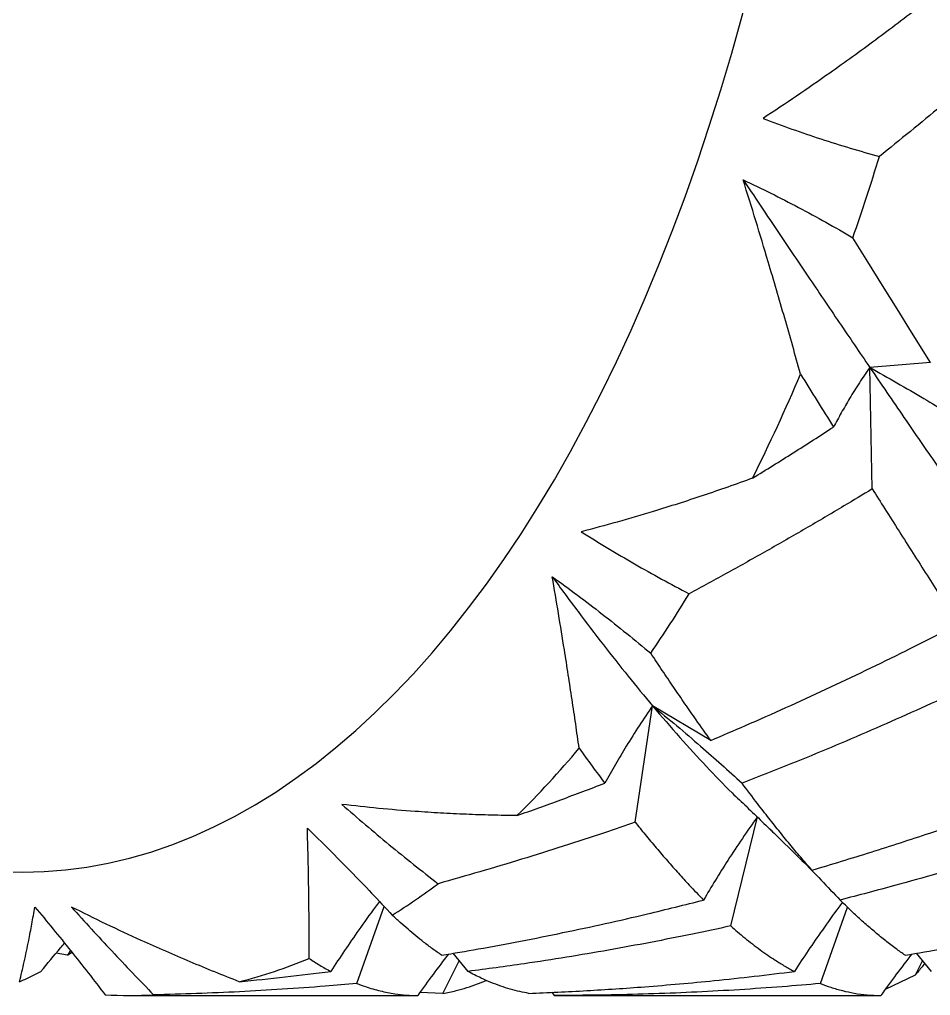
# Model space of a CAD drawing. Header units: inches. Extents: x 0.04 to 1.76, y 0.04 to 1.35.
# Drawn here: x 1.4794 to 1.5279, y 1.1328 to 1.1848 of the extents above; entities that cross this region are included whole.
import ezdxf

# ---------------------------------------------------------------- set-up
doc = ezdxf.new("R2010")
doc.units = ezdxf.units.IN
doc.header["$LTSCALE"] = 0.16341
doc.header["$MEASUREMENT"] = 0
doc.linetypes.add('SLD-Solid', pattern=[0])

msp = doc.modelspace()

# ---------------------------------------------------------------- linework, layer by layer
at = {"color": 7, "linetype": 'SLD-Solid', "lineweight": 25}
for p, q in [((1.5279426072, 1.1665351544), (1.5247099122, 1.1662677465)), ((1.5248436162, 1.1598023611), (1.5247099122, 1.1662677465)), ((1.5122189029, 1.1420586561), (1.513142094, 1.1482605522)), ((1.516243042, 1.14641417), (1.513142094, 1.1482605522)), ((1.5173040527, 1.1365386121), (1.5187250553, 1.1423520229)), ((1.5216317607, 1.1395100177), (1.5198360085, 1.1412657912)), ((1.4973975364, 1.1334748288), (1.4988588798, 1.1375682971)), ((1.5220788965, 1.1334748288), (1.5235281587, 1.1375344643)), ((1.4819856551, 1.1349810778), (1.4813817714, 1.1350840426)), ((1.4821568904, 1.1352255975), (1.4819856551, 1.1349810778)), ((1.4819856551, 1.1349810778), (1.4822194411, 1.1351470333)), ((1.5025134024, 1.1350843818), (1.5033144711, 1.1341177425)), ((1.5271870032, 1.1350834101), (1.527984378, 1.1341177425)), ((1.5019784124, 1.1329508842), (1.5028450568, 1.1346841728)), ((1.5271485553, 1.1339406591), (1.5275189372, 1.1346814229)), ((1.5255444791, 1.1331764113), (1.5271485553, 1.1339406591)), ((1.5019784124, 1.1329508842), (1.5007590588, 1.1330049102)), ((1.5077863235, 1.13300942), (1.5079115624, 1.1328391564)), ((1.4852889351, 1.1328391564), (1.5006381464, 1.1328391564)), ((1.5079115624, 1.1328391564), (1.5252971683, 1.1328391564))]:
    msp.add_line(p, q, dxfattribs=at)
at = {"color": 7, "linetype": 'SLD-Solid', "lineweight": 25, "flags": 128}
for points in [[(1.4807469332, 1.3137412438), (1.4796058138, 1.3137711259), (1.4784647036, 1.3137412438), (1.4773243633, 1.3136516343), (1.4761855905, 1.3135023614), (1.4750491642, 1.3132935169), (1.4739158636, 1.3130252473), (1.4727864587, 1.312697727), (1.4716617286, 1.3123112033), (1.4705424433, 1.3118659237), (1.4694293727, 1.3113621999), (1.4683232685, 1.3108003711), (1.4672249007, 1.3101808314), (1.4661350208, 1.3095039932), (1.4650543713, 1.3087703333), (1.4639836948, 1.3079803375), (1.4629237244, 1.307134574), (1.4618751845, 1.3062335928), (1.460838799, 1.3052780355), (1.4598152738, 1.3042685439), (1.4588053147, 1.30320581), (1.4578096092, 1.302090567), (1.4568288447, 1.3009235803), (1.4558636812, 1.2997056429), (1.454914797, 1.2984375934), (1.4539828338, 1.2971202981), (1.4530684332, 1.295754669), (1.4521722185, 1.2943416273), (1.4512948038, 1.2928821539), (1.4504367941, 1.2913772477), (1.4495987761, 1.2898279309), (1.4487813272, 1.288235276), (1.4479849975, 1.2866003691), (1.4472103368, 1.2849243285), (1.446457886, 1.2832083091), (1.4457281492, 1.2814534798), (1.4450216307, 1.2796610503), (1.444338807, 1.2778322491), (1.4436801639, 1.2759683226), (1.4430461415, 1.2740705543), (1.4424371705, 1.2721402411), (1.4418536726, 1.2701787075), (1.4412960511, 1.2681872964), (1.440764691, 1.2661673736), (1.4402599406, 1.2641203278), (1.4397821665, 1.2620475546), (1.4393316714, 1.2599504792), (1.4389087942, 1.2578305386), (1.4385137917, 1.2556891832), (1.4381469663, 1.2535278843), (1.4378085472, 1.25134812), (1.4374987728, 1.2491513842), (1.437217863, 1.246939185), (1.4369660011, 1.2447130346), (1.4367433613, 1.2424744628), (1.4365500994, 1.2402250015), (1.4363863347, 1.2379661929), (1.4362522045, 1.2356995854), (1.4361477822, 1.2334267323), (1.4360731412, 1.2311491907), (1.4360283364, 1.2288685219), (1.4360133954, 1.2265862891), (1.4360283364, 1.2243040563), (1.4360731412, 1.2220233875), (1.4361477822, 1.2197458459), (1.4362522045, 1.2174729927), (1.4363863347, 1.2152063853), (1.4365500994, 1.2129475767), (1.4367433613, 1.2106981153), (1.4369660011, 1.2084595436), (1.437217863, 1.2062333932), (1.4374987728, 1.204021194), (1.4378085472, 1.2018244582), (1.4381469663, 1.1996446939), (1.4385137917, 1.197483395), (1.4389087942, 1.1953420396), (1.4393316714, 1.1932220989), (1.4397821665, 1.1911250236), (1.4402599406, 1.1890522503), (1.440764691, 1.1870052045), (1.4412960511, 1.1849852818), (1.4418536726, 1.1829938707), (1.4424371705, 1.1810323371), (1.4430461415, 1.1791020239), (1.4436801639, 1.1772042556), (1.444338807, 1.1753403291), (1.4450216307, 1.1735115279), (1.4457281492, 1.1717190984), (1.446457886, 1.1699642691), (1.4472103368, 1.1682482497), (1.4479849975, 1.1665722091), (1.4487813272, 1.1649373022), (1.4495987761, 1.1633446472), (1.4504367941, 1.1617953305), (1.4512948038, 1.1602904243), (1.4521722185, 1.1588309508), (1.4530684332, 1.1574179091), (1.4539828338, 1.15605228), (1.454914797, 1.1547349847), (1.4558636812, 1.1534669353), (1.4568288447, 1.1522489978), (1.4578096092, 1.1510820112), (1.4588053147, 1.1499667682), (1.4598152738, 1.1489040343), (1.460838799, 1.1478945426), (1.4618751845, 1.1469389854), (1.4629237244, 1.1460380042), (1.4639836948, 1.1451922407), (1.4650543713, 1.1444022448), (1.4661350208, 1.1436685849), (1.4672249007, 1.1429917468), (1.4683232685, 1.1423722071), (1.4694293727, 1.1418103783), (1.4705424433, 1.1413066545), (1.4716617286, 1.1408613749), (1.4727864587, 1.1404748512), (1.4739158636, 1.1401473309), (1.4750491642, 1.1398790613), (1.4761855905, 1.1396702168), (1.4773243633, 1.1395209439), (1.4784647036, 1.1394313344), (1.4796058138, 1.1394014523), (1.4807469332, 1.1394313344), (1.4818872643, 1.1395209439), (1.4830260371, 1.1396702168), (1.4841624634, 1.1398790613), (1.485295764, 1.1401473309), (1.4864251689, 1.1404748512), (1.4875498989, 1.1408613749), (1.4886691934, 1.1413066545), (1.489782264, 1.1418103783), (1.4908883591, 1.1423722071), (1.4919867269, 1.1429917468), (1.493076616, 1.1436685849), (1.4941572654, 1.1444022448), (1.495227942, 1.1451922407), (1.4962879123, 1.1460380042), (1.4973364523, 1.1469389854), (1.4983728378, 1.1478945426), (1.4993963629, 1.1489040343), (1.500406322, 1.1499667682), (1.5014020276, 1.1510820112), (1.5023827921, 1.1522489978), (1.5033479464, 1.1534669353), (1.5042968306, 1.1547349847), (1.5052287938, 1.15605228), (1.5061431944, 1.1574179091), (1.5070394091, 1.1588309508), (1.5079168238, 1.1602904243), (1.5087748335, 1.1617953305), (1.5096128515, 1.1633446472), (1.5104303095, 1.1649373022), (1.5112266393, 1.1665722091), (1.5120012954, 1.1682482497), (1.5127537508, 1.1699642691), (1.5134834875, 1.1717190984), (1.5141900061, 1.1735115279), (1.5148728206, 1.1753403291), (1.5155314683, 1.1772042556), (1.5161654907, 1.1791020239), (1.5167744617, 1.1810323371), (1.517357955, 1.1829938707), (1.5179155765, 1.1849852818), (1.5184469412, 1.1870052045), (1.5189516916, 1.1890522503), (1.5194294702, 1.1911250236), (1.5198799562, 1.1932220989), (1.5203028426, 1.1953420396), (1.5206978359, 1.197483395), (1.5210646659, 1.1996446939), (1.5214030849, 1.2018244582), (1.5217128548, 1.204021194), (1.5219937692, 1.2062333932), (1.5222456311, 1.2084595436), (1.5224682755, 1.2106981153), (1.5226615373, 1.2129475767), (1.5228252929, 1.2152063853), (1.5229594277, 1.2174729927), (1.5230638499, 1.2197458459), (1.523138491, 1.2220233875), (1.5231832957, 1.2243040563), (1.5231982322, 1.2265862891), (1.5231832957, 1.2288685219), (1.523138491, 1.2311491907), (1.5230638499, 1.2334267323), (1.5229594277, 1.2356995854), (1.5228252929, 1.2379661929), (1.5226615373, 1.2402250015), (1.5224682755, 1.2424744628), (1.5222456311, 1.2447130346), (1.5219937692, 1.246939185), (1.5217128548, 1.2491513842), (1.5214030849, 1.25134812), (1.5210646659, 1.2535278843), (1.5206978359, 1.2556891832), (1.5203028426, 1.2578305386), (1.5198799562, 1.2599504792), (1.5194294702, 1.2620475546), (1.5189516916, 1.2641203278), (1.5184469412, 1.2661673736), (1.5179155765, 1.2681872964), (1.517357955, 1.2701787075), (1.5167744617, 1.2721402411), (1.5161654907, 1.2740705543), (1.5155314683, 1.2759683226), (1.5148728206, 1.2778322491), (1.5141900061, 1.2796610503), (1.5134834875, 1.2814534798), (1.5127537508, 1.2832083091), (1.5120012954, 1.2849243285), (1.5112266393, 1.2866003691), (1.5104303095, 1.288235276), (1.5096128515, 1.2898279309), (1.5087748335, 1.2913772477), (1.5079168238, 1.2928821539), (1.5070394091, 1.2943416273), (1.5061431944, 1.295754669), (1.5052287938, 1.2971202981), (1.5042968306, 1.2984375934), (1.5033479464, 1.2997056429), (1.5023827921, 1.3009235803), (1.5014020276, 1.302090567), (1.500406322, 1.30320581), (1.4993963629, 1.3042685439), (1.4983728378, 1.3052780355), (1.4973364523, 1.3062335928), (1.4962879123, 1.307134574), (1.495227942, 1.3079803375), (1.4941572654, 1.3087703333), (1.493076616, 1.3095039932), (1.4919867269, 1.3101808314), (1.4908883591, 1.3108003711), (1.489782264, 1.3113621999), (1.4886691934, 1.3118659237), (1.4875498989, 1.3123112033), (1.4864251689, 1.312697727), (1.485295764, 1.3130252473), (1.4841624634, 1.3132935169), (1.4830260371, 1.3135023614), (1.4818872643, 1.3136516343), (1.4807469332, 1.3137412438)], [(1.5279426072, 1.1665351544), (1.5269369929, 1.1681501889), (1.5261704169, 1.1693811653), (1.5253937534, 1.1706282194), (1.5246066312, 1.1718919424), (1.5238096231, 1.1731714039)]]:
    msp.add_lwpolyline(points, dxfattribs=at)
at = {"color": 7, "linetype": 'SLD-Solid', "lineweight": 25}
for centre, radius, start, end in [((1.4028296438, 1.2150814572), 0.1280336204019362, 340.8928199202, 342.9261954824), ((1.4293285696, 1.2047624257), 0.0995835288803386, 333.5294351937, 337.0389485248), ((1.4527246894, 1.1920418288), 0.0729350390101398, 325.8038155099, 328.7627985845), ((1.4701541811, 1.1787833709), 0.0510132534408479, 314.5233097741, 320.0058092001), ((1.4804836584, 1.1671092345), 0.0353990902504509, 302.0779117259, 306.8693983402), ((1.484669826, 1.1591458611), 0.0263792627526752, 284.2003068358, 292.7116719604), ((1.4852889305, 1.1562933832), 0.0234542238419796, 266.8476967935, 273.1523032065)]:
    msp.add_arc(centre, radius, start, end, dxfattribs=at)
for points, knots in [([(1.527423658255871, 1.18551093126108), (1.527023320045076, 1.185203560594203), (1.526224122455333, 1.184589954674252), (1.525015054722059, 1.183687740705092), (1.523801497532477, 1.182801168415422), (1.522403336836854, 1.181804247279149), (1.520818435180933, 1.180703597153559), (1.519626675262604, 1.179912485805859), (1.519032405283215, 1.179517998865107)], [0, 0, 0, 0, 0.1468061497643206, 0.2930700040301599, 0.4387847645658169, 0.583943267689953, 0.7925336958121525, 1, 1, 1, 1]), ([(1.53390360887387, 1.184783142354283), (1.533191970143575, 1.184163226400939), (1.531946030216888, 1.183077875077886), (1.530147224534341, 1.181548289032749), (1.528516867760792, 1.180182554079852), (1.526875626810883, 1.178828464463682), (1.52577222232615, 1.177936416474327), (1.525220483203741, 1.177490362663958)], [0, 0, 0, 0, 0.2496718811720936, 0.4371265251321341, 0.6246394831664839, 0.8123071955839506, 1, 1, 1, 1]), ([(1.519032405283215, 1.179517998865107), (1.519541876421944, 1.1793276369743), (1.520559986590805, 1.178947224106797), (1.522103709764366, 1.178424653196962), (1.523655745261523, 1.177934120136888), (1.524699214707856, 1.177638193674002), (1.525220483203741, 1.177490362663958)], [0, 0, 0, 0, 0.2504616675648134, 0.5005142613061898, 0.7504803033378595, 1, 1, 1, 1]), ([(1.517966733534955, 1.176255733453976), (1.518461508620076, 1.176018859033606), (1.519452248870333, 1.175544540440018), (1.520918752692548, 1.174787529876949), (1.522374194525971, 1.17400036301123), (1.523330838721379, 1.173447901561413), (1.523809623088615, 1.173171403876126)], [0, 0, 0, 0, 0.2489870197991633, 0.4985729268208343, 0.7490441638598483, 1, 1, 1, 1]), ([(1.521022120582742, 1.16591436351271), (1.520883621544403, 1.166410219096948), (1.52060595499661, 1.167404323532119), (1.520179460093829, 1.168896471270905), (1.519744477182247, 1.17039373440306), (1.519233941736315, 1.172119521299788), (1.518644311749381, 1.174075281882743), (1.518193072130421, 1.17552737422458), (1.517966733534955, 1.176255733453976)], [0, 0, 0, 0, 0.1432249859609117, 0.2871412530115218, 0.4317317563526465, 0.576978978939406, 0.7878156532880061, 1, 1, 1, 1]), ([(1.517966733534955, 1.176255733453976), (1.518546996812297, 1.175389425089413), (1.519694022105093, 1.173676965169384), (1.5213999650913, 1.171144781694001), (1.523066526561965, 1.168681142392196), (1.524167421266841, 1.167064422238499), (1.524709912224472, 1.166267746534168)], [0, 0, 0, 0, 0.2595642643259147, 0.513089123356992, 0.7600635677677438, 1, 1, 1, 1]), ([(1.524709912224472, 1.166267746534168), (1.524523574846809, 1.165995157253778), (1.524151488901315, 1.165450840051307), (1.523649729134114, 1.164644475900647), (1.523190250148666, 1.163859764304956), (1.522916070306859, 1.163348535497603), (1.522779067360204, 1.163093083263912)], [0, 0, 0, 0, 0.2663987541231308, 0.5319557114594741, 0.7661263268935244, 1, 1, 1, 1]), ([(1.524709912224472, 1.166267746534168), (1.525192475863176, 1.165995055169219), (1.526156611401111, 1.165450232860305), (1.527532738282329, 1.164644250893964), (1.528842774158523, 1.16385990985396), (1.52967141020749, 1.163348530438184), (1.530085335231998, 1.163093083263912)], [0, 0, 0, 0, 0.2663336770145667, 0.5321199990296253, 0.7662819025189797, 1, 1, 1, 1]), ([(1.524709912224472, 1.166267746534168), (1.525316147807766, 1.165380160036611), (1.52650450111017, 1.163640297886306), (1.528261253102748, 1.161093490627135), (1.529946002825335, 1.158652339220992), (1.531067776306228, 1.157076980940484), (1.531617048169805, 1.156305613107961)], [0, 0, 0, 0, 0.2659969999573529, 0.5214118439090478, 0.7656612383337903, 1, 1, 1, 1]), ([(1.521022120582742, 1.16591436351271), (1.521316930760416, 1.165439818308228), (1.521901562407354, 1.164498758041475), (1.522488234415579, 1.163558968423211), (1.522779067360204, 1.163093083263912)], [0, 0, 0, 0, 0.5042665398243511, 1, 1, 1, 1]), ([(1.518472107233291, 1.160374263696364), (1.519193325160191, 1.160821068105141), (1.520636632281469, 1.161715216684862), (1.522064634991022, 1.162633609605057), (1.522779067360204, 1.163093083263912)], [0, 0, 0, 0, 0.4996981697568021, 1, 1, 1, 1]), ([(1.518472107233291, 1.160374263696364), (1.518032799738902, 1.160215242586571), (1.517155522358149, 1.159897684556112), (1.515833411576291, 1.159445198253387), (1.514509597616083, 1.159011171265468), (1.512988372627232, 1.158537095506235), (1.511268727631626, 1.15803087028741), (1.509983816962776, 1.157689510126823), (1.50934262037743, 1.157519164456382)], [0, 0, 0, 0, 0.1464684621558772, 0.2924909556159822, 0.4380715252382871, 0.5832149052787672, 0.7920157517270495, 1, 1, 1, 1]), ([(1.524843616172141, 1.159802361135574), (1.524341684581177, 1.159498941917852), (1.523162602258467, 1.158786182963389), (1.521293747673329, 1.157686497598561), (1.519236717285275, 1.156505491471364), (1.517168992788327, 1.155347193005267), (1.515780209443536, 1.154594943826849), (1.515086170368285, 1.15421901022561)], [0, 0, 0, 0, 0.1564973164894697, 0.3676262318332709, 0.5785689077222873, 0.7893914506797978, 1, 1, 1, 1]), ([(1.524843616172141, 1.159802361135574), (1.525065389135379, 1.159450693274242), (1.525540291082708, 1.158697635959583), (1.526265673659047, 1.157552029985842), (1.527014920787827, 1.156372715769537), (1.527751942008781, 1.155217206084009), (1.528554228899696, 1.15396383186913), (1.529112630908423, 1.153096963128542), (1.529428484168481, 1.152606629437978)], [0, 0, 0, 0, 0.1461819991408727, 0.3130323689724782, 0.4767573189326101, 0.6374422166630136, 0.7949236284313826, 1, 1, 1, 1]), ([(1.50934262037743, 1.157519164456382), (1.509812042101918, 1.157228025772874), (1.510750642307383, 1.15664589926721), (1.512180651519575, 1.15580891991796), (1.51362386532928, 1.154996135837649), (1.514598913790996, 1.154477957268632), (1.515086170368285, 1.15421901022561)], [0, 0, 0, 0, 0.2500957982852032, 0.5000620026953707, 0.7501682357461978, 1, 1, 1, 1]), ([(1.507805059352788, 1.15512570200826), (1.508252724040225, 1.154800528990566), (1.509148165233924, 1.154150101732634), (1.510467478272666, 1.153141055728438), (1.511770995414634, 1.152110759825492), (1.512624110729622, 1.151403716015287), (1.513050573252691, 1.151050272955571)], [0, 0, 0, 0, 0.2498232309118337, 0.4997088633054665, 0.7499102211909564, 1, 1, 1, 1]), ([(1.509235924874679, 1.145996645967573), (1.50917464714233, 1.146427508839295), (1.509051507467811, 1.147293342344418), (1.508858362059701, 1.148597116769767), (1.508657990733084, 1.149912250099366), (1.508418382364189, 1.151437689700891), (1.508136439134256, 1.153177295160325), (1.507915989814762, 1.15447346646511), (1.507805059352788, 1.15512570200826)], [0, 0, 0, 0, 0.1412849477973928, 0.2839168784342912, 0.4278815294997786, 0.573162632995319, 0.7852147313574321, 1, 1, 1, 1]), ([(1.507805059352788, 1.15512570200826), (1.508259640858046, 1.154505080171169), (1.50915178081312, 1.153287077389586), (1.510500516588688, 1.151523496441451), (1.511819900486831, 1.149851294742141), (1.512708033065175, 1.148782774683855), (1.513142093978396, 1.148260552209864)], [0, 0, 0, 0, 0.2653477545353152, 0.5207588321833294, 0.7657783713511783, 1, 1, 1, 1]), ([(1.516243042022439, 1.146414170035466), (1.516861831553756, 1.146678090843721), (1.518199920751329, 1.147248801181676), (1.5202451425818, 1.148156827941716), (1.522381218404881, 1.149135204548776), (1.524507384915599, 1.150142930239578), (1.526861303940886, 1.151291948591737), (1.528494436696874, 1.152128293594159), (1.529428484168481, 1.152606629437978)], [0, 0, 0, 0, 0.1385065868419721, 0.2995108324657847, 0.4607133366405534, 0.622233203049326, 0.7839415563398641, 1, 1, 1, 1]), ([(1.516243042022439, 1.146414170035466), (1.515982630510414, 1.1467802938752), (1.515521826330269, 1.14742815845879), (1.514866075660891, 1.148370546051462), (1.51426621316392, 1.149243671579225), (1.513659152255619, 1.150138601073422), (1.513254775204944, 1.150744371540547), (1.513050573252691, 1.151050272955571)], [0, 0, 0, 0, 0.2394392446013529, 0.4236932689527265, 0.6118450222215961, 0.803989855242628, 1, 1, 1, 1]), ([(1.531216848371689, 1.149884395431017), (1.530576979386749, 1.149581220475034), (1.529236663142481, 1.14894616810037), (1.527183719942466, 1.148007937922684), (1.525060613779622, 1.147065884944446), (1.522927202924776, 1.146153385776385), (1.520546702527116, 1.145168651020317), (1.51886780167, 1.144512812005707), (1.517908683481783, 1.144138145970612)], [0, 0, 0, 0, 0.1464999523129437, 0.3068694849900136, 0.4670076410223208, 0.6270726424550515, 0.7869550128652553, 1, 1, 1, 1]), ([(1.513142093978396, 1.148260552209864), (1.512903230075235, 1.147906189218477), (1.512425063350613, 1.147196812084991), (1.511769325655594, 1.146150580203229), (1.511159532198992, 1.145131786811783), (1.510788263673092, 1.144469613798704), (1.510602415609989, 1.144138145970612)], [0, 0, 0, 0, 0.2646708352403087, 0.5298280096511102, 0.7646432497355418, 1, 1, 1, 1]), ([(1.513142093978396, 1.148260552209864), (1.513572594680054, 1.14790625548789), (1.514433815342532, 1.147197481596379), (1.515654980049374, 1.146151172030869), (1.516814616451689, 1.145132614957679), (1.517543937263803, 1.144469687633009), (1.517908683481783, 1.144138145970612)], [0, 0, 0, 0, 0.2653757004854895, 0.5308865599940417, 0.7653880840863052, 1, 1, 1, 1]), ([(1.513142093978396, 1.148260552209864), (1.513624551452123, 1.147694788389638), (1.51456068922033, 1.146597006908698), (1.515978751416249, 1.145052843676157), (1.517156963208564, 1.143815971592917), (1.517895805857809, 1.143129806688698), (1.518155462663294, 1.142888662803396)], [0, 0, 0, 0, 0.3033605289632252, 0.5886264883662514, 0.855428037348023, 1, 1, 1, 1]), ([(1.509235924874679, 1.145996645967573), (1.509464117802147, 1.145680716891346), (1.509914365597922, 1.145057356773348), (1.510375159549614, 1.14444175213589), (1.510602415609989, 1.144138145970612)], [0, 0, 0, 0, 0.5068163122801973, 1, 1, 1, 1]), ([(1.505924642779617, 1.142412694532278), (1.506706544223063, 1.14269204080829), (1.508271694822637, 1.14325121485133), (1.509825062825212, 1.143842332598534), (1.510602415609989, 1.144138145970612)], [0, 0, 0, 0, 0.4995694622985522, 1, 1, 1, 1]), ([(1.521631760719547, 1.139510017714372), (1.521454996336592, 1.139710368822625), (1.521079032660605, 1.140136499572994), (1.520514116971597, 1.140809027119516), (1.519926665958221, 1.141530809312452), (1.519330706008525, 1.142281595774538), (1.518653638373918, 1.143151413407169), (1.51818203526319, 1.143776076928799), (1.517908683481783, 1.144138145970612)], [0, 0, 0, 0, 0.1349046092100274, 0.2869312920306524, 0.4434428272103944, 0.6047980548860887, 0.7709320544017739, 1, 1, 1, 1]), ([(1.521631760719547, 1.139510017714372), (1.522682057341007, 1.139825200117473), (1.524785154444094, 1.140456316304428), (1.52742124469959, 1.141316164174002), (1.529554574256037, 1.142042117707257), (1.531330506709647, 1.142666569829719), (1.53324341324706, 1.143360698101332), (1.534605608579996, 1.143878876290535), (1.535287180972528, 1.144138145970612)], [0, 0, 0, 0, 0.2280940187259014, 0.4567318033904941, 0.57671974617086, 0.6968407226090787, 0.8483147100760012, 1, 1, 1, 1]), ([(1.505924642779617, 1.142412694532278), (1.505472360734723, 1.14241930306217), (1.504567945506339, 1.142432517946861), (1.503212108813374, 1.142478840338238), (1.501857442530952, 1.142544467667836), (1.500304097449832, 1.142644893909866), (1.498552495994917, 1.142788630002015), (1.497255145254421, 1.142932746311264), (1.496606348882034, 1.143004817907421)], [0, 0, 0, 0, 0.1452633208469515, 0.2904788305937666, 0.435656741044707, 0.5808095862158651, 0.7903656957879128, 1, 1, 1, 1]), ([(1.496606348882034, 1.143004817907421), (1.497021724737997, 1.142644235253878), (1.497853676328397, 1.1419220283471), (1.499124912841093, 1.140861656527833), (1.500413095083558, 1.139814590344483), (1.501286012725775, 1.139131587217791), (1.501722865719204, 1.138789777239406)], [0, 0, 0, 0, 0.2488851629807136, 0.4984892698901048, 0.7490181741212173, 1, 1, 1, 1]), ([(1.518156548867511, 1.142871494360384), (1.518432868143668, 1.142611655340545), (1.518834354948566, 1.142234114043701), (1.519293059173772, 1.141793108562641), (1.519577154373344, 1.141518336406878), (1.519737072958286, 1.141362315437697), (1.519836008494414, 1.141265791207955)], [0, 0, 0, 0, 0.4897113391438947, 0.7115415312664931, 0.8215417347212483, 0.9999999999999999, 0.9999999999999999, 0.9999999999999999, 0.9999999999999999]), ([(1.518725055321448, 1.142352022922939), (1.518456698154861, 1.141969921024744), (1.517919225555946, 1.14120463756731), (1.517179596311471, 1.140078445582975), (1.516490331510749, 1.13898370363639), (1.516068962142395, 1.138274005133591), (1.515857966586826, 1.137918632291779)], [0, 0, 0, 0, 0.2652159076761154, 0.5311812052007671, 0.7652447247030826, 1, 1, 1, 1]), ([(1.494763523224394, 1.141739532072959), (1.495152134295653, 1.141361541294333), (1.49592777088663, 1.140607101957326), (1.497067180074397, 1.139455095676488), (1.498187457755513, 1.138293525677173), (1.498918495921906, 1.137506961530417), (1.499283122721822, 1.137114639513667)], [0, 0, 0, 0, 0.2514643381617371, 0.5019026899373416, 0.7515593076191387, 1, 1, 1, 1]), ([(1.494854700214588, 1.134812060734769), (1.494855961930243, 1.135131266873685), (1.494858507112391, 1.135775181976624), (1.494855420193813, 1.136749289442768), (1.494847406413266, 1.137739796567223), (1.494831651946415, 1.138899688000182), (1.494805903087344, 1.140234827923169), (1.494777756762124, 1.141234167925979), (1.494763523224394, 1.141739532072959)], [0, 0, 0, 0, 0.1382165605437543, 0.2788158495708812, 0.4217862056641124, 0.5671171775577586, 0.781092063071155, 1, 1, 1, 1]), ([(1.512218902891197, 1.142058656121777), (1.511676144639768, 1.141872516109802), (1.510401311825736, 1.141435309683837), (1.508385644848935, 1.140775568009358), (1.506172163435355, 1.140082037981351), (1.503952253126225, 1.139416926793068), (1.502465718544995, 1.138998749361822), (1.501722865719204, 1.138789777239406)], [0, 0, 0, 0, 0.1565578387910368, 0.367723695879328, 0.5786608619502264, 0.7894479057075543, 1, 1, 1, 1]), ([(1.512218902891197, 1.142058656121777), (1.512392995575917, 1.141843452610404), (1.512763779728004, 1.141385110253174), (1.513336189782533, 1.140699696355484), (1.513929199374257, 1.140008759618615), (1.514514804311081, 1.139348174566971), (1.51515215951738, 1.138650230786616), (1.515604006985706, 1.138181872021121), (1.515857966586826, 1.137918632291779)], [0, 0, 0, 0, 0.1505954205427273, 0.320739469346789, 0.485819143113448, 0.6459527050715594, 0.8010087117876661, 1, 1, 1, 1]), ([(1.536900258397462, 1.142058656121777), (1.536248616560095, 1.14183529742743), (1.534866406296717, 1.14136152692646), (1.532743209042344, 1.140671178680643), (1.53053316930108, 1.139982761947866), (1.52831581752754, 1.139325832658814), (1.525851019218098, 1.138628410156751), (1.524118606722083, 1.138176279873618), (1.523131387093147, 1.137918632291779)], [0, 0, 0, 0, 0.1436914778558726, 0.3047868078188036, 0.4656936061506344, 0.6265318826435416, 0.7871782516669964, 1, 1, 1, 1]), ([(1.521038234903518, 1.140090325754202), (1.521057882076445, 1.140070808463889), (1.521424119105675, 1.139706992537317), (1.522123435175186, 1.138984421864784), (1.522795249065358, 1.13827405837781), (1.523131387093147, 1.137918632291779)], [0, 0, 0, 0, 0.027543895437116, 0.5134374536135227, 1, 1, 1, 1]), ([(1.498602242254486, 1.137842744657134), (1.498527328945989, 1.137743480034905), (1.49815092037146, 1.137244716120937), (1.497531870672994, 1.13637365561524), (1.496740739731602, 1.13523194250836), (1.496252619725393, 1.134489503959047), (1.49600820326073, 1.134117742500506)], [0, 0, 0, 0, 0.0821749624477049, 0.4128953999939353, 0.706018952521945, 0.9999999999999999, 0.9999999999999999, 0.9999999999999999, 0.9999999999999999]), ([(1.501910756132896, 1.134981077777313), (1.502560659375908, 1.135090782337164), (1.503965654155448, 1.135327947385254), (1.506120068800865, 1.135728254065278), (1.5083753238296, 1.13617797888594), (1.510625966115993, 1.136661347070823), (1.513123187662414, 1.137231607910306), (1.51486305384483, 1.137668692779269), (1.515857966586826, 1.137918632291779)], [0, 0, 0, 0, 0.1386811881014088, 0.2998082366844587, 0.4610545125330215, 0.6225455160627977, 0.784159104080559, 1, 1, 1, 1]), ([(1.523253294038064, 1.137800598100292), (1.523188863040794, 1.13771501464731), (1.522823380558929, 1.137229545631964), (1.522215241636041, 1.136372289336025), (1.521424858457846, 1.135230957555414), (1.520937162885743, 1.134489170161037), (1.520692964040129, 1.134117742500506)], [0, 0, 0, 0, 0.0716373296682621, 0.406360139540084, 0.7027527479703068, 0.9999999999999999, 0.9999999999999999, 0.9999999999999999, 0.9999999999999999]), ([(1.526592116222302, 1.134981077777313), (1.526429870751433, 1.135095239545151), (1.526079645519046, 1.135341670656334), (1.525550924130936, 1.135746664986422), (1.524997332565629, 1.136196519420424), (1.524439504850799, 1.136678793048178), (1.523811264372231, 1.137250514911175), (1.523380768353704, 1.137673564601328), (1.523131387093147, 1.137918632291779)], [0, 0, 0, 0, 0.1309265691819578, 0.2826198344511829, 0.4394558723257495, 0.6016743929849744, 0.7692546789872684, 1, 1, 1, 1]), ([(1.526592116222302, 1.134981077777313), (1.52727613399709, 1.135096837757952), (1.528750234930175, 1.135346307730465), (1.531007984000387, 1.135769099363837), (1.53336677755093, 1.136244775973867), (1.535720403401172, 1.136757885935931), (1.538105446175548, 1.13731172011703), (1.539701037867715, 1.137713282235062), (1.540516988451128, 1.137918632291779)], [0, 0, 0, 0, 0.1461955631311329, 0.3150605495467946, 0.4840360768915983, 0.6532708345084659, 0.8226903121532312, 1, 1, 1, 1]), ([(1.479436879247364, 1.133572642143328), (1.479479296553337, 1.133745552103655), (1.479565615120049, 1.134097421219425), (1.479688601046048, 1.134636400906067), (1.479809801566835, 1.135194966363628), (1.479946827370309, 1.135863554240452), (1.480098241229003, 1.136649491291007), (1.48020223128319, 1.13724404682027), (1.480255363914639, 1.137547828754601)], [0, 0, 0, 0, 0.1315692250610671, 0.2677413539213777, 0.4085337867845534, 0.5539536135863936, 0.7720972602276053, 1, 1, 1, 1]), ([(1.480255363914639, 1.137547828754601), (1.480579451561051, 1.137158206682755), (1.481224243989461, 1.136383029459407), (1.482170410609307, 1.135212595791278), (1.483096008257783, 1.134045783960765), (1.483699262707011, 1.133263544548047), (1.483999175278453, 1.132874648230662)], [0, 0, 0, 0, 0.2538875519619934, 0.5051249962313202, 0.7539691002487915, 0.9999999999999999, 0.9999999999999999, 0.9999999999999999, 0.9999999999999999]), ([(1.491140990915295, 1.133572642143328), (1.490703325393944, 1.133744357556725), (1.48982696153833, 1.134088193601404), (1.488520277510013, 1.134628126680828), (1.487217623926677, 1.135186356169475), (1.48572734721615, 1.135851032561439), (1.484051487989007, 1.136630202062997), (1.482820497917247, 1.137241543940137), (1.482203766788832, 1.137547828754601)], [0, 0, 0, 0, 0.1441385124557208, 0.2886171662052485, 0.4334453798829883, 0.5786289540537617, 0.7888913593943307, 1, 1, 1, 1]), ([(1.482203766788832, 1.137547828754601), (1.482556873624475, 1.137156631934662), (1.483266015376714, 1.136370994358838), (1.484350695587639, 1.135202393410767), (1.485454362217709, 1.134034318410679), (1.486203087246214, 1.13326205483314), (1.486578685717926, 1.132874648230662)], [0, 0, 0, 0, 0.2469517198969085, 0.4959512467300239, 0.7471435651416491, 1, 1, 1, 1]), ([(1.501910756132896, 1.134981077777313), (1.501751441738725, 1.135092580422752), (1.501428214177769, 1.135318804351312), (1.500972947417092, 1.135664587261083), (1.500536399853788, 1.13601302959995), (1.500119303921779, 1.136362915174183), (1.499699518557099, 1.13673019048635), (1.499423023036025, 1.136985472660495), (1.499283122721823, 1.137114639513667)], [0, 0, 0, 0, 0.17218411397963, 0.3493384981716416, 0.5061324274697102, 0.6667688989513049, 0.8313927995740823, 1, 1, 1, 1]), ([(1.517304052717164, 1.136538612126739), (1.516626748080981, 1.136393417127719), (1.515207840067531, 1.136089243294236), (1.513040780003581, 1.13566155156557), (1.5108044605819, 1.135249903461436), (1.50856330302979, 1.13487173046543), (1.506067847219806, 1.134484204117594), (1.504315758711992, 1.134251009244281), (1.503314471132525, 1.134117742500506)], [0, 0, 0, 0, 0.1463213987789895, 0.3065335658071013, 0.466575452241564, 0.6266398967854253, 0.7866313075225507, 1, 1, 1, 1]), ([(1.517304052717164, 1.136538612126739), (1.517551202686405, 1.13632488318539), (1.517929920485068, 1.135997377766606), (1.518456559944536, 1.135582216535244), (1.518864356890631, 1.135276204972753), (1.519270806209936, 1.134988157488483), (1.519709636694482, 1.134695763894032), (1.520180555939739, 1.134402171398793), (1.52052379759809, 1.134211643874625), (1.520692964040129, 1.134117742500506)], [0, 0, 0, 0, 0.2348236780793154, 0.3598297289267454, 0.481937102716379, 0.601269960225177, 0.7178552397199471, 0.8609451269228644, 1, 1, 1, 1]), ([(1.480577925318572, 1.134117742500506), (1.480923410250362, 1.134539255491277), (1.481337789055504, 1.135044823269771), (1.481765241475043, 1.13553932069737), (1.481836308943965, 1.135621534948504)], [0, 0, 0, 0, 0.8337418021915591, 1, 1, 1, 1]), ([(1.502274914116854, 1.13504350014619), (1.502001166304144, 1.134684597711305), (1.501446094126903, 1.133956859454781), (1.500909901951294, 1.13321509900881), (1.500638146440471, 1.132839156393321)], [0, 0, 0, 0, 0.4931751652018481, 1, 1, 1, 1]), ([(1.526940320295388, 1.135040970252826), (1.526666463496678, 1.134683671314229), (1.526109319826015, 1.133956770090266), (1.525570923067764, 1.1332158743637), (1.525297168304773, 1.132839156393321)], [0, 0, 0, 0, 0.4915371261152527, 0.9999999999999999, 0.9999999999999999, 0.9999999999999999, 0.9999999999999999]), ([(1.494854700214588, 1.134812060734769), (1.495045953599093, 1.134687866391286), (1.495422563707368, 1.134443306823005), (1.495815038428339, 1.134225125236913), (1.49600820326073, 1.134117742500506)], [0, 0, 0, 0, 0.5078286012552571, 0.9999999999999999, 0.9999999999999999, 0.9999999999999999, 0.9999999999999999]), ([(1.527636939266008, 1.134538511431627), (1.527511129707985, 1.134385801280972), (1.527347506176647, 1.134187191775353), (1.527185902456147, 1.133986938392148), (1.527148555268217, 1.133940659131293)], [0, 0, 0, 0, 0.7688964844754888, 1, 1, 1, 1]), ([(1.479436879247364, 1.133572642143328), (1.479627498777252, 1.133654933490747), (1.480014773099135, 1.133822121636616), (1.480388267738666, 1.134018183738807), (1.480577925318572, 1.134117742500506)], [0, 0, 0, 0, 0.4922080270161454, 0.9999999999999999, 0.9999999999999999, 0.9999999999999999, 0.9999999999999999]), ([(1.491140990915295, 1.133572642143328), (1.49195284597787, 1.133654176284652), (1.493577328003681, 1.133817322088846), (1.495197654866293, 1.1340175706461), (1.49600820326073, 1.134117742500506)], [0, 0, 0, 0, 0.4997624163735345, 1, 1, 1, 1]), ([(1.50655403625048, 1.132950884183959), (1.506396966043194, 1.13297949170515), (1.506066003233636, 1.133039770645068), (1.505566116983827, 1.133169735185807), (1.505050617070111, 1.133334313848697), (1.504532749328559, 1.13353205567643), (1.503948500531691, 1.133786689632263), (1.503547281379384, 1.133996182679967), (1.503314471132525, 1.134117742500506)], [0, 0, 0, 0, 0.1384341920645824, 0.2916948410279917, 0.4475632547651016, 0.6075671366309975, 0.7722880593521855, 1, 1, 1, 1]), ([(1.50655403625048, 1.132950884183959), (1.507582791349343, 1.132995488391821), (1.509641358066844, 1.133084742615558), (1.512314935115139, 1.133267238718567), (1.514576564145828, 1.133453623347036), (1.516521959768744, 1.133637761430249), (1.518561553388806, 1.13385449703525), (1.519982331516602, 1.134029973966007), (1.520692964040129, 1.134117742500506)], [0, 0, 0, 0, 0.2176699053693531, 0.4355633552535532, 0.5664348551552315, 0.6973789682596203, 0.8486376280358807, 1, 1, 1, 1]), ([(1.49739753636656, 1.133474828766193), (1.496835110865167, 1.133426124738104), (1.495513497762339, 1.133311677790866), (1.493430216344509, 1.133163386180182), (1.491147923592789, 1.133032520572949), (1.488864023712893, 1.132932722377715), (1.487340432989657, 1.132894005464985), (1.486578685717926, 1.132874648230662)], [0, 0, 0, 0, 0.1562700444162369, 0.3672104799095169, 0.5781158905593274, 0.7890712614273795, 1, 1, 1, 1]), ([(1.49739753636656, 1.133474828766193), (1.497549144800119, 1.13341862772508), (1.497830367163957, 1.13331437897545), (1.498247082676691, 1.13318579863757), (1.498641871000912, 1.133080845623706), (1.499035362947296, 1.132994578376133), (1.499498680378507, 1.132915055299165), (1.500032653831086, 1.13285244901889), (1.500437118735387, 1.132843569636309), (1.500638146440471, 1.132839156393321)], [0, 0, 0, 0, 0.146045816949247, 0.2709041239133528, 0.3938029738971636, 0.5150074712388306, 0.6346806345294791, 0.8184284646652047, 1, 1, 1, 1]), ([(1.501978412447828, 1.132950884183959), (1.502214964440103, 1.1329958281857), (1.502645419542722, 1.133077613059696), (1.503261538957429, 1.133253947586285), (1.50378465185276, 1.133438317206832), (1.504127522647005, 1.133571515484499), (1.504277855169053, 1.133640385089212), (1.504287050138007, 1.133644597443722)], [0, 0, 0, 0, 0.2988062896122219, 0.5437396270513295, 0.7947002524926771, 0.9874430044882699, 1, 1, 1, 1]), ([(1.522078896455966, 1.133474828766193), (1.521403651111012, 1.133416678108218), (1.519970714711701, 1.133293276747395), (1.517777270583557, 1.13314211615011), (1.515499164805906, 1.133015644348106), (1.513219312581676, 1.132923306102446), (1.510689917813066, 1.132854214517501), (1.508920433563674, 1.132844624271024), (1.507911562363652, 1.132839156393321)], [0, 0, 0, 0, 0.1433228550979039, 0.304145059951672, 0.4649316170603527, 0.6258080953204364, 0.7866545373080646, 1, 1, 1, 1]), ([(1.522078896455966, 1.133474828766193), (1.522263690852691, 1.133406576650973), (1.522652160768907, 1.133263098851047), (1.523254437408776, 1.133091094942167), (1.523900483832656, 1.132952503566497), (1.524580795426999, 1.132857581680105), (1.525054915366681, 1.13284538719853), (1.525297168304773, 1.132839156393321)], [0, 0, 0, 0, 0.1791131037666259, 0.3765268517143291, 0.5689706677712071, 0.7797643309275069, 1, 1, 1, 1])]:
    msp.add_open_spline(points, degree=3, knots=knots, dxfattribs=at)

doc.saveas('drawing.dxf')
